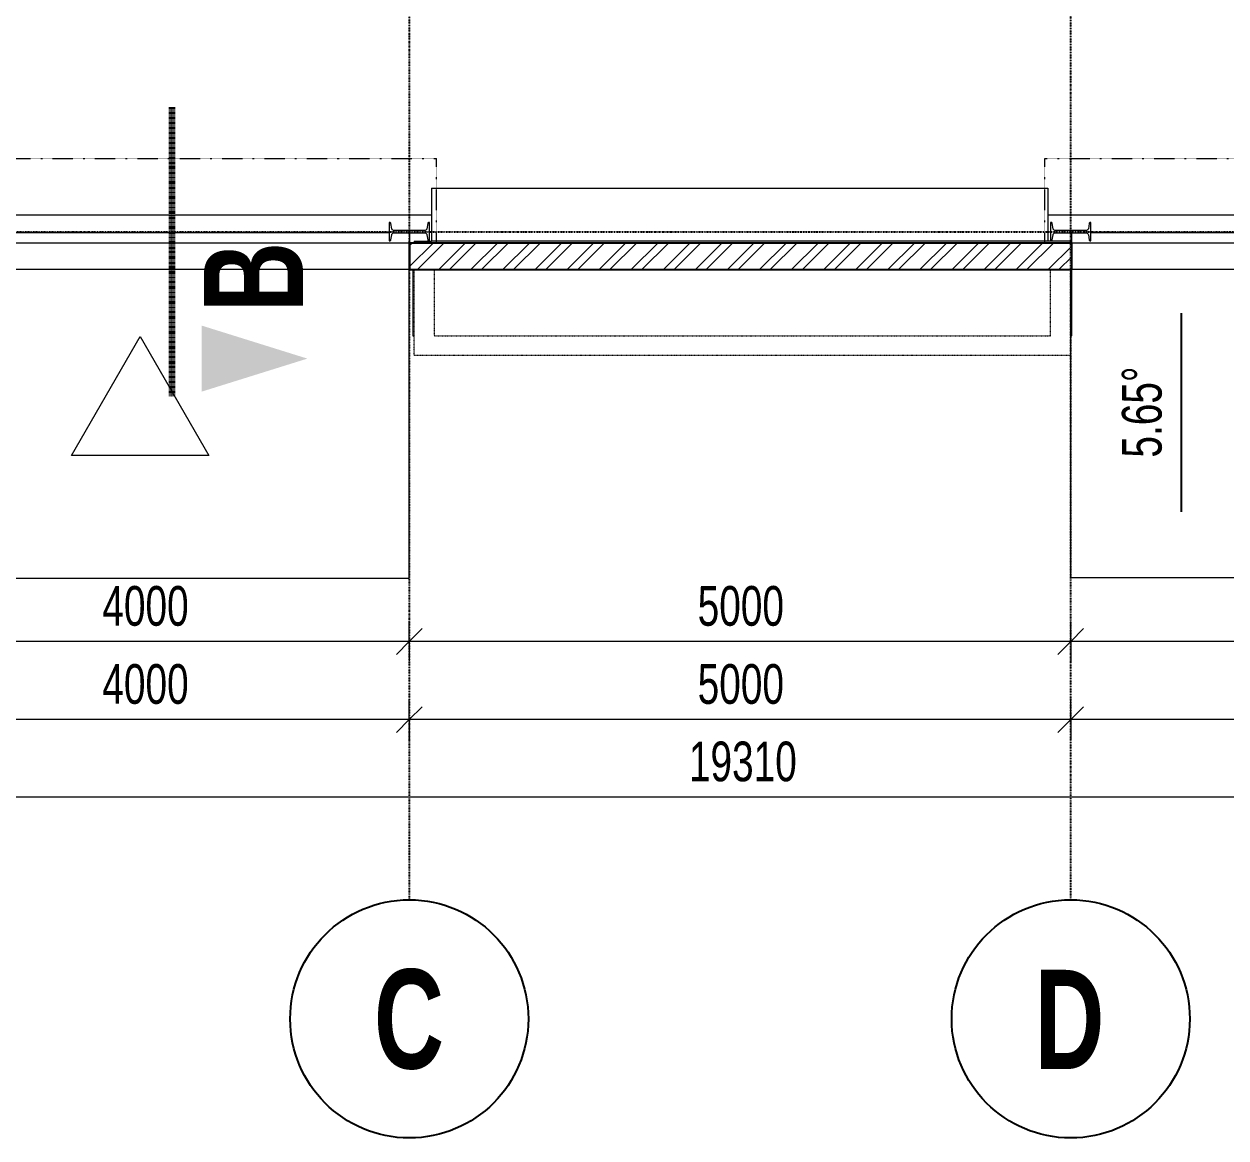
# Model space of a CAD drawing. Header units: millimetres. Extents: x 175370 to 209523, y 3478 to 159868.
# Drawn here: x 185076 to 194161, y 118851 to 127270 of the extents above; entities that cross this region are included whole.
import ezdxf

# ---------------------------------------------------------------- set-up
doc = ezdxf.new("R2010")
doc.units = ezdxf.units.MM
for name, pattern in [('1_Čerchovaná 1_0mm', [2.4, 1.2, -0.6, 0, -0.6]), ('1_Čerchovaná 4_0mm', [8, 4, -2, 0, -2]), ('1_Čerchovaná 6_0mm', [12, 6, -3, 0, -3]), ('3_Čárkovaná 1_0mm', [2, 1, -1])]:
    doc.linetypes.add(name, pattern=pattern)
for name, color, linetype, lineweight in [('A-ANNO-DIMS', 7, 'Continuous', 9), ('A-ANNO-DIMS-150', 7, 'Continuous', 9), ('A-DETL-MBND', 7, '3_Čárkovaná 1_0mm', 9), ('A-DETL-THIN', 7, 'Continuous', 9), ('A-DOOR', 7, 'Continuous', 9), ('A-DOOR-HDLN', 7, '1_Čerchovaná 1_0mm', 18), ('A-FLOR', 7, 'Continuous', 9), ('A-FLOR-LEVL', 7, 'Continuous', 9), ('A-WALL', 7, 'Continuous', 9), ('A-WALL-1', 7, 'Continuous', 25), ('G-ANNO-DIMS-1', 7, 'Continuous', 25), ('G-ANNO-SYMB', 7, 'Continuous', 9), ('G-ANNO-SYMB-1', 7, '1_Čerchovaná 4_0mm', 100), ('G-ANNO-SYMB-2', 7, 'Continuous', 18), ('S-COLS', 7, 'Continuous', 9)]:
    doc.layers.add(name, color=color, linetype=linetype, lineweight=lineweight)
for name, color, linetype, lineweight, true_color in [('A-WALL-PATT-1', 9, 'Continuous', 9, 0x808080), ('S-GRID-1', 9, '1_Čerchovaná 6_0mm', 25, 0x808080), ('S-GRID-IDEN', 9, 'Continuous', 25, 0x808080), ('S-GRID-IDEN-1', 9, 'Continuous', 9, 0x808080)]:
    doc.layers.add(name, color=color, linetype=linetype, lineweight=lineweight, true_color=true_color)
doc.styles.add('Arial', font='arial.ttf', dxfattribs={"width": 0.7, "height": 300})
doc.styles.add('Arial_B', font='arialbd.ttf', dxfattribs={"width": 0.7, "height": 750})
doc.dimstyles.new('Vnitřní_-_průhledné', dxfattribs={"dimscale": 304.8, "dimtxt": 306.07782, "dimasz": 0.639764, "dimexe": 0.492126, "dimexo": 0.0625, "dimgap": 0.098425, "dimtad": 1, "dimdec": 0, "dimrnd": 5, "dimzin": 0, "dimdsep": 46, "dimtxsty": 'Arial', "dimblk1": 'OBLIQUE', "dimblk2": 'OBLIQUE', "dimsah": 1, "dimcen": 0.09, "dimdle": 0.492126, "dimazin": 0, "dimtfac": 1, "dimtdec": 4, "dimtix": 1, "dimtmove": 0, "dimatfit": 3, "dimfxl": 0.492126, "dimfxlon": 1, "dimtvp": 1, "dimtolj": 1, "dimtzin": 0, "dimarcsym": 2})

# ---------------------------------------------------------------- blocks, each defined once
blk = doc.blocks.new('M_S profily_ sloup - 388384-1NP')
at = {"layer": 'S-COLS'}
for p, q in [((225784.9, 11022.5), (225713.3, 10903.3)), ((225777.4, 10972.3), (225792.3, 11009.9)), ((225788.8, 11020.1), (225784.9, 11022.5)), ((225713.3, 10903.3), (225717.2, 10901)), ((225727.8, 10902.7), (225754.1, 10933.5)), ((225775.4, 10937), (225975.2, 10816.8)), ((225984.2, 10831.7), (225784.3, 10951.9)), ((225974.7, 10746.2), (226046.3, 10865.3)), ((226031.7, 10866), (226005.5, 10835.2)), ((226046.3, 10865.3), (226042.4, 10867.7)), ((225982.2, 10796.4), (225967.3, 10758.8)), ((225970.8, 10748.6), (225974.7, 10746.2))]:
    blk.add_line(p, q, dxfattribs=at)
at = {"layer": 'S-COLS', "flags": 128}
for points in [[(225792.3, 11009.9), (225792.8, 11011.8), (225792.8, 11013.7), (225792.4, 11015.7), (225791.6, 11017.4), (225790.3, 11018.9), (225788.8, 11020.1)], [(225717.2, 10901), (225719, 10900.2), (225720.9, 10899.8), (225722.8, 10899.9), (225724.7, 10900.5), (225726.4, 10901.4), (225727.8, 10902.7)], [(225754.1, 10933.5), (225756.9, 10936.1), (225760.3, 10938.1), (225764.1, 10939.1), (225768, 10939.3), (225771.8, 10938.6), (225775.4, 10937)], [(225784.3, 10951.9), (225781.3, 10954.3), (225778.8, 10957.3), (225777.1, 10960.8), (225776.3, 10964.6), (225776.4, 10968.5), (225777.4, 10972.3)], [(225975.2, 10816.8), (225978.3, 10814.4), (225980.8, 10811.4), (225982.4, 10807.9), (225983.3, 10804.1), (225983.2, 10800.2), (225982.2, 10796.4)], [(226005.5, 10835.2), (226002.6, 10832.6), (225999.2, 10830.6), (225995.5, 10829.6), (225991.6, 10829.4), (225987.8, 10830.1), (225984.2, 10831.7)], [(226042.4, 10867.7), (226040.6, 10868.5), (226038.7, 10868.9), (226036.7, 10868.8), (226034.9, 10868.2), (226033.2, 10867.3), (226031.7, 10866)], [(225967.3, 10758.8), (225966.8, 10756.9), (225966.8, 10755), (225967.2, 10753), (225968, 10751.3), (225969.2, 10749.8), (225970.8, 10748.6)]]:
    blk.add_lwpolyline(points, dxfattribs=at)
blk = doc.blocks.new('M_S profily_ sloup - 388385-1NP')
at = {"layer": 'S-COLS'}
for p, q in [((230070.3, 8446.5), (229998.6, 8327.4)), ((230060.8, 8361), (230260.6, 8240.9)), ((230062.8, 8396.4), (230077.6, 8433.9)), ((230269.6, 8255.8), (230069.7, 8375.9)), ((230074.2, 8444.2), (230070.3, 8446.5)), ((229998.6, 8327.4), (230002.6, 8325)), ((230013.2, 8326.8), (230039.4, 8357.5)), ((230260.1, 8170.3), (230331.7, 8289.4)), ((230317.1, 8290), (230290.9, 8259.2)), ((230331.7, 8289.4), (230327.8, 8291.7)), ((230267.5, 8220.4), (230252.7, 8182.8)), ((230256.1, 8172.6), (230260.1, 8170.3))]:
    blk.add_line(p, q, dxfattribs=at)
at = {"layer": 'S-COLS', "flags": 128}
for points in [[(230039.4, 8357.5), (230042.3, 8360.2), (230045.7, 8362.1), (230049.5, 8363.2), (230053.4, 8363.3), (230057.2, 8362.6), (230060.8, 8361)], [(230069.7, 8375.9), (230066.6, 8378.3), (230064.2, 8381.3), (230062.5, 8384.9), (230061.7, 8388.7), (230061.8, 8392.6), (230062.8, 8396.4)], [(230077.6, 8433.9), (230078.1, 8435.8), (230078.2, 8437.8), (230077.8, 8439.7), (230076.9, 8441.5), (230075.7, 8443), (230074.2, 8444.2)], [(230002.6, 8325), (230004.3, 8324.2), (230006.3, 8323.9), (230008.2, 8324), (230010.1, 8324.5), (230011.8, 8325.4), (230013.2, 8326.8)], [(230327.8, 8291.7), (230326, 8292.5), (230324.1, 8292.9), (230322.1, 8292.8), (230320.2, 8292.3), (230318.5, 8291.3), (230317.1, 8290)], [(230252.7, 8182.8), (230252.2, 8180.9), (230252.1, 8179), (230252.5, 8177.1), (230253.4, 8175.3), (230254.6, 8173.8), (230256.1, 8172.6)], [(230260.6, 8240.9), (230263.7, 8238.5), (230266.1, 8235.4), (230267.8, 8231.9), (230268.6, 8228.1), (230268.5, 8224.2), (230267.5, 8220.4)], [(230290.9, 8259.2), (230288, 8256.6), (230284.6, 8254.7), (230280.9, 8253.6), (230277, 8253.4), (230273.1, 8254.2), (230269.6, 8255.8)]]:
    blk.add_lwpolyline(points, dxfattribs=at)
blk = doc.blocks.new('M_Vrata_ výsuvná_ sekční - 3000X4000 MM-840892-1NP')
at = {"layer": 'A-DOOR'}
for p, q in [((-2000, 100), (-2000, 177.3)), ((2000, 100), (-2000, 100)), ((-1855, 180), (1840, 180)), ((2000, 177.3), (2000, 100))]:
    blk.add_line(p, q, dxfattribs=at)
at = {"layer": 'A-DOOR-HDLN'}
for p, q in [((-2203.2, 100), (-2203.2, 738.8)), ((-2203.2, 738.8), (2203.2, 738.8)), ((2203.2, 100), (2203.2, 738.8))]:
    blk.add_line(p, q, dxfattribs=at)
blk = doc.blocks.new('M_Vrata_ výsuvná_ sekční - 3000X4000 MM-V7-1NP')
at = {"layer": 'A-DOOR'}
for p, q in [((-2000, 100), (-2000, 177.3)), ((2000, 100), (-2000, 100)), ((-1850, 180), (1845, 180)), ((2000, 177.3), (2000, 100))]:
    blk.add_line(p, q, dxfattribs=at)
at = {"layer": 'A-DOOR-HDLN'}
for p, q in [((-2203.2, 100), (-2203.2, 738.8)), ((-2203.2, 738.8), (2203.2, 738.8)), ((2203.2, 100), (2203.2, 738.8))]:
    blk.add_line(p, q, dxfattribs=at)
blk = doc.blocks.new('DIMBLOCK2-1NP')
at = {"layer": 'A-ANNO-DIMS-150'}
for p, q in [((192988.2, 122602.8), (192988.2, 122752.8)), ((196988.2, 122602.8), (196988.2, 122752.8)), ((196988.2, 122602.8), (192988.2, 122602.8)), ((192988.2, 122602.8), (192988.2, 122452.8)), ((196988.2, 122602.8), (196988.2, 122452.8))]:
    blk.add_line(p, q, dxfattribs=at)
at = {"layer": 'A-ANNO-DIMS-150', "lineweight": 18}
for p, q in [((192988.2, 122602.8), (193085.7, 122700.3)), ((196988.2, 122602.8), (197085.7, 122700.3)), ((192988.2, 122602.8), (192890.7, 122505.3)), ((196988.2, 122602.8), (196890.7, 122505.3))]:
    blk.add_line(p, q, dxfattribs=at)
at = {"layer": 'A-ANNO-DIMS-150', "color": 0, "insert": (194668, 123022.2), "char_height": 300, "width": 768.491, "attachment_point": 1, "line_spacing_factor": 0.941778, "style": 'Arial'}
blk.add_mtext('4000', dxfattribs=at)
blk = doc.blocks.new('_Oblique')
at = {"color": 0, "linetype": 'ByBlock', "lineweight": -2}
blk.add_line((-0.5, -0.5), (0.5, 0.5), dxfattribs=at)
blk = doc.blocks.new('DIMBLOCK3-1NP')
at = {"layer": 'A-ANNO-DIMS-150'}
for p, q in [((187988.2, 122602.8), (187988.2, 122752.8)), ((192988.2, 122602.8), (192988.2, 122752.8)), ((192988.2, 122602.8), (187988.2, 122602.8)), ((187988.2, 122602.8), (187988.2, 122452.8)), ((192988.2, 122602.8), (192988.2, 122452.8))]:
    blk.add_line(p, q, dxfattribs=at)
at = {"layer": 'A-ANNO-DIMS-150', "lineweight": 18}
for p, q in [((187988.2, 122602.8), (188085.7, 122700.3)), ((192988.2, 122602.8), (193085.7, 122700.3)), ((187988.2, 122602.8), (187890.7, 122505.3)), ((192988.2, 122602.8), (192890.7, 122505.3))]:
    blk.add_line(p, q, dxfattribs=at)
at = {"layer": 'A-ANNO-DIMS-150', "color": 0, "insert": (190168, 123022.2), "char_height": 300, "width": 768.491, "attachment_point": 1, "line_spacing_factor": 0.941778, "style": 'Arial'}
blk.add_mtext('5000', dxfattribs=at)
blk = doc.blocks.new('DIMBLOCK4-1NP')
at = {"layer": 'A-ANNO-DIMS-150'}
for p, q in [((183988.2, 122602.8), (183988.2, 122752.8)), ((187988.2, 122602.8), (187988.2, 122752.8)), ((187988.2, 122602.8), (183988.2, 122602.8)), ((183988.2, 122602.8), (183988.2, 122452.8)), ((187988.2, 122602.8), (187988.2, 122452.8))]:
    blk.add_line(p, q, dxfattribs=at)
at = {"layer": 'A-ANNO-DIMS-150', "lineweight": 18}
for p, q in [((183988.2, 122602.8), (184085.7, 122700.3)), ((187988.2, 122602.8), (188085.7, 122700.3)), ((183988.2, 122602.8), (183890.7, 122505.3)), ((187988.2, 122602.8), (187890.7, 122505.3))]:
    blk.add_line(p, q, dxfattribs=at)
at = {"layer": 'A-ANNO-DIMS-150', "color": 0, "insert": (185668, 123022.2), "char_height": 300, "width": 768.491, "attachment_point": 1, "line_spacing_factor": 0.941778, "style": 'Arial'}
blk.add_mtext('4000', dxfattribs=at)
blk = doc.blocks.new('Osnova - 6mm-307864-1NP')
at = {"layer": 'S-GRID-IDEN'}
blk.add_circle((0, 0), 6, dxfattribs=at)
blk = doc.blocks.new('Řez - Velká značka-308779-1NP')
at = {"layer": 'G-ANNO-SYMB'}
blk.add_hatch(color=256, dxfattribs=at).paths.add_polyline_path([(3.576, 1.5), (0.25, 1.5), (1.913, 6.822)])
blk = doc.blocks.new('DIMBLOCK34-1NP')
at = {"layer": 'A-ANNO-DIMS-150'}
for p, q in [((192988.2, 122012.5), (192988.2, 122162.5)), ((196988.2, 122012.5), (196988.2, 122162.5)), ((196988.2, 122012.5), (192988.2, 122012.5)), ((192988.2, 122012.5), (192988.2, 121862.5)), ((196988.2, 122012.5), (196988.2, 121862.5))]:
    blk.add_line(p, q, dxfattribs=at)
at = {"layer": 'A-ANNO-DIMS-150', "lineweight": 18}
for p, q in [((192988.2, 122012.5), (193085.7, 122110)), ((196988.2, 122012.5), (197085.7, 122110)), ((192988.2, 122012.5), (192890.7, 121915)), ((196988.2, 122012.5), (196890.7, 121915))]:
    blk.add_line(p, q, dxfattribs=at)
at = {"layer": 'A-ANNO-DIMS-150', "color": 0, "insert": (194668, 122432), "char_height": 300, "width": 768.491, "attachment_point": 1, "line_spacing_factor": 0.941778, "style": 'Arial'}
blk.add_mtext('4000', dxfattribs=at)
blk = doc.blocks.new('DIMBLOCK35-1NP')
at = {"layer": 'A-ANNO-DIMS-150'}
for p, q in [((187988.2, 122012.5), (187988.2, 122162.5)), ((192988.2, 122012.5), (192988.2, 122162.5)), ((192988.2, 122012.5), (187988.2, 122012.5)), ((187988.2, 122012.5), (187988.2, 121862.5)), ((192988.2, 122012.5), (192988.2, 121862.5))]:
    blk.add_line(p, q, dxfattribs=at)
at = {"layer": 'A-ANNO-DIMS-150', "lineweight": 18}
for p, q in [((187988.2, 122012.5), (188085.7, 122110)), ((192988.2, 122012.5), (193085.7, 122110)), ((187988.2, 122012.5), (187890.7, 121915)), ((192988.2, 122012.5), (192890.7, 121915))]:
    blk.add_line(p, q, dxfattribs=at)
at = {"layer": 'A-ANNO-DIMS-150', "color": 0, "insert": (190168, 122432), "char_height": 300, "width": 768.491, "attachment_point": 1, "line_spacing_factor": 0.941778, "style": 'Arial'}
blk.add_mtext('5000', dxfattribs=at)
blk = doc.blocks.new('DIMBLOCK36-1NP')
at = {"layer": 'A-ANNO-DIMS-150'}
for p, q in [((183988.2, 122012.5), (183988.2, 122162.5)), ((187988.2, 122012.5), (187988.2, 122162.5)), ((187988.2, 122012.5), (183988.2, 122012.5)), ((183988.2, 122012.5), (183988.2, 121862.5)), ((187988.2, 122012.5), (187988.2, 121862.5))]:
    blk.add_line(p, q, dxfattribs=at)
at = {"layer": 'A-ANNO-DIMS-150', "lineweight": 18}
for p, q in [((183988.2, 122012.5), (184085.7, 122110)), ((187988.2, 122012.5), (188085.7, 122110)), ((183988.2, 122012.5), (183890.7, 121915)), ((187988.2, 122012.5), (187890.7, 121915))]:
    blk.add_line(p, q, dxfattribs=at)
at = {"layer": 'A-ANNO-DIMS-150', "color": 0, "insert": (185668, 122432), "char_height": 300, "width": 768.491, "attachment_point": 1, "line_spacing_factor": 0.941778, "style": 'Arial'}
blk.add_mtext('4000', dxfattribs=at)
blk = doc.blocks.new('DIMBLOCK38-1NP')
at = {"layer": 'A-ANNO-DIMS-150'}
for p, q in [((180845.7, 121427.4), (180845.7, 121577.4)), ((200158.2, 121427.4), (200158.2, 121577.4)), ((200308.2, 121427.4), (180695.7, 121427.4)), ((180845.7, 121427.4), (180845.7, 121277.4)), ((200158.2, 121427.4), (200158.2, 121277.4))]:
    blk.add_line(p, q, dxfattribs=at)
at = {"layer": 'A-ANNO-DIMS-150', "lineweight": 18}
for p, q in [((180845.7, 121427.4), (180943.2, 121524.9)), ((200158.2, 121427.4), (200255.7, 121524.9)), ((180845.7, 121427.4), (180748.2, 121329.9)), ((200158.2, 121427.4), (200060.7, 121329.9))]:
    blk.add_line(p, q, dxfattribs=at)
at = {"layer": 'A-ANNO-DIMS-150', "color": 0, "insert": (190101.7, 121846.9), "char_height": 300, "width": 960.613, "attachment_point": 1, "line_spacing_factor": 0.941778, "style": 'Arial'}
blk.add_mtext('19310', dxfattribs=at)

msp = doc.modelspace()

# ---------------------------------------------------------------- hatches: boundary and pattern name
at = {"layer": 'A-WALL-PATT-1'}
h = msp.add_hatch(dxfattribs=at)
h.set_pattern_fill('FP_1', color=256, angle=76.01036, style=0, pattern_type=2)
h.set_pattern_definition([(45.00036, (0, 0), (-121.23422, 121.2327), []), (45.00036, (80.82, 0.0005), (-121.23422, 121.2327), [])])
h.paths.add_polyline_path([(197003.3, 125414.4), (200134.2, 125414.4), (200134.2, 125614.4), (196995.7, 125614.4), (196995.7, 125414.4)])
h.paths.add_polyline_path([(187990.7, 125414.4), (192995.7, 125414.4), (192995.7, 125614.4), (187990.7, 125614.4), (187990.7, 125478.1)])
h.paths.add_polyline_path([(183813.9, 125414.4), (183990.7, 125414.4), (183990.7, 125614.4), (181442.2, 125614.4), (181442.2, 125610.4), (181428.7, 125610.4), (181428.7, 125614.4), (181055.7, 125614.4), (181055.7, 125610.4), (181042.2, 125610.4), (181042.2, 125414.4), (182215.2, 125414.4)])

# ---------------------------------------------------------------- linework, layer by layer
at = {"layer": 'A-DETL-MBND'}
for p, q in [((188025.7, 124764.4), (188025.7, 125414.4)), ((188175.7, 125414.4), (188175.7, 124914.4)), ((192835.7, 124914.4), (192835.7, 125414.4)), ((192985.7, 125414.4), (192985.7, 124764.4)), ((188175.7, 124914.4), (192835.7, 124914.4)), ((192985.7, 124764.4), (188025.7, 124764.4))]:
    msp.add_line(p, q, dxfattribs=at)
at = {"layer": 'A-DETL-THIN'}
for p, q in [((199958.2, 125614.4), (181015.7, 125614.4)), ((200134.2, 125414.4), (180815.7, 125414.4)), ((185434.7, 124008.1), (185954.3, 124908.1)), ((185954.3, 124908.1), (186473.9, 124008.1)), ((186473.9, 124008.1), (185434.7, 124008.1))]:
    msp.add_line(p, q, dxfattribs=at)
at = {"layer": 'A-FLOR'}
for p, q in [((183813.9, 125829), (188155.7, 125829)), ((192815.7, 125829), (197155.7, 125829)), ((188015.7, 125414.4), (188015.7, 124914.4)), ((192995.7, 124914.4), (192995.7, 125414.4)), ((188015.7, 124914.4), (188025.7, 124914.4)), ((192985.7, 124914.4), (192995.7, 124914.4))]:
    msp.add_line(p, q, dxfattribs=at)
at = {"layer": 'A-FLOR-LEVL'}
for p, q in [((187988.2, 123079.7), (187988.2, 125614.4)), ((192995.7, 125621), (192988.2, 125621)), ((192988.2, 123084.1), (192988.2, 125414.4)), ((187988.2, 123079.7), (183988.2, 123079.7)), ((196988.2, 123084.1), (192988.2, 123084.1))]:
    msp.add_line(p, q, dxfattribs=at)
at = {"layer": 'A-WALL'}
for p, q in [((188155.7, 126029), (192815.7, 126029)), ((188155.7, 126029), (188155.7, 125629)), ((192815.7, 126029), (192815.7, 125629)), ((188025.7, 125629), (188155.7, 125629)), ((188025.7, 125629), (188025.7, 125614.4)), ((192988.2, 125629), (188155.7, 125629)), ((192988.2, 125614.1), (192988.2, 125629))]:
    msp.add_line(p, q, dxfattribs=at)
at = {"layer": 'A-WALL-1'}
for p, q in [((192995.7, 125614.4), (187990.7, 125614.4)), ((187990.7, 125614.4), (187990.7, 125414.4)), ((192995.7, 125414.4), (192995.7, 125614.4)), ((187990.7, 125414.4), (192995.7, 125414.4))]:
    msp.add_line(p, q, dxfattribs=at)
at = {"layer": 'G-ANNO-DIMS-1'}
msp.add_line((193823.7, 125084.3), (193823.7, 123584.3), dxfattribs=at)
at = {"layer": 'G-ANNO-SYMB-1'}
msp.add_line((186194.4, 126641.4), (186194.4, 124454.2), dxfattribs=at)
at = {"layer": 'S-GRID-1'}
for p, q in [((187988.2, 158068.3), (187988.2, 120650.8)), ((192988.2, 120650.8), (192988.2, 158068.3)), ((177170.3, 125700.4), (203907.7, 125700.4))]:
    msp.add_line(p, q, dxfattribs=at)

# ---------------------------------------------------------------- block references
at = {"layer": 'A-DOOR-HDLN'}
for name, p in [('M_Vrata_ výsuvná_ sekční - 3000X4000 MM-V7-1NP', (185990.7, 125514.4)), ('M_Vrata_ výsuvná_ sekční - 3000X4000 MM-840892-1NP', (194995.7, 125514.4))]:
    msp.add_blockref(name, p, dxfattribs=at)
at = {"layer": 'G-ANNO-SYMB', "extrusion": (0, 0, -1), "xscale": 149.9999999999999, "yscale": 149.9999999999999, "zscale": 149.9999999999999, "rotation": 90.00000000000064}
msp.add_blockref('Řez - Velká značka-308779-1NP', (-186194.4, 124454.2), dxfattribs=at)
at = {"layer": 'S-COLS', "rotation": 31.01035950519297}
for name in ['M_S profily_ sloup - 388384-1NP', 'M_S profily_ sloup - 388385-1NP']:
    msp.add_blockref(name, (0, 0), dxfattribs=at)
at = {"layer": 'S-GRID-IDEN', "xscale": 149.9999999999999, "yscale": 149.9999999999999, "zscale": 149.9999999999999, "rotation": 180}
msp.add_blockref('Osnova - 6mm-307864-1NP', (187988.2, 119750.8), dxfattribs=at)
at = {"layer": 'S-GRID-IDEN', "xscale": 149.9999999999999, "yscale": 149.9999999999999, "zscale": 149.9999999999999}
msp.add_blockref('Osnova - 6mm-307864-1NP', (192988.2, 119750.8), dxfattribs=at)

# ---------------------------------------------------------------- texts
at = {"layer": 'G-ANNO-DIMS-1', "insert": (193375.1, 123993), "char_height": 300, "width": 819.03, "attachment_point": 1, "rotation": 90, "line_spacing_factor": 0.941778, "style": 'Arial', "bg_fill": 3, "box_fill_scale": 1.25, "bg_fill_color": 256, "bg_fill_true_color": 13158600, "bg_fill_transparency": 0}
msp.add_mtext('5.65°', dxfattribs=at)
at = {"layer": 'G-ANNO-SYMB-2', "insert": (186435.6, 125093.4), "char_height": 750, "width": 648.164, "attachment_point": 1, "rotation": 90, "style": 'Arial_B'}
msp.add_mtext('\\fArial|b1|i0|c238|p34|;\\W.7;B', dxfattribs=at)
at = {"layer": 'S-GRID-IDEN-1', "char_height": 750, "width": 648.164, "attachment_point": 1, "style": 'Arial_B'}
for s, insert in [('\\fArial|b1|i0|c238|p34|;\\W.7;C', (187721.2, 120125.4)), ('\\fArial|b1|i0|c238|p34|;\\W.7;D', (192713.4, 120121.9))]:
    msp.add_mtext(s, dxfattribs=dict(at, insert=insert))

# ---------------------------------------------------------------- dimensions: what is measured, and where the dimension line sits
at = {"layer": 'A-ANNO-DIMS'}
dim = msp.add_linear_dim(base=(183988.2, 122602.8), p1=(187988.2, 122452.8), p2=(183988.2, 122452.8), angle=0, dimstyle='Vnitřní_-_průhledné', override={"dimpost": '<>', "dimfxl": 4000}, dxfattribs=at)
dim.commit()
dim.dimension.update_dxf_attribs({"geometry": 'DIMBLOCK4-1NP', "text_midpoint": (185988.2, 122785.9)})
for base, p1, p2, override, picture, middle in [((187988.2, 122602.8), (192988.2, 122452.8), (187988.2, 122452.8), {"dimpost": '<>', "dimfxl": 5000}, 'DIMBLOCK3-1NP', (190488.2, 122785.9)), ((192988.2, 122602.8), (196988.2, 122452.8), (192988.2, 122452.8), {"dimpost": '<>', "dimfxl": 4000}, 'DIMBLOCK2-1NP', (194988.2, 122785.9)), ((183988.2, 122012.5), (187988.2, 121862.5), (183988.2, 121862.5), {"dimpost": '<>', "dimfxl": 4000}, 'DIMBLOCK36-1NP', (185988.2, 122195.7)), ((187988.2, 122012.5), (192988.2, 121862.5), (187988.2, 121862.5), {"dimpost": '<>', "dimfxl": 5000}, 'DIMBLOCK35-1NP', (190488.2, 122195.7)), ((192988.2, 122012.5), (196988.2, 121862.5), (192988.2, 121862.5), {"dimpost": '<>', "dimfxl": 4000}, 'DIMBLOCK34-1NP', (194988.2, 122195.7)), ((180845.7101, 121427.3904), (200158.1896, 121577.3904), (180845.7101, 121577.3904), {"dimpost": '<>', "dimfxl": 19312.479498}, 'DIMBLOCK38-1NP', (190501.9499, 121610.6646))]:
    dim = msp.add_linear_dim(base=base, p1=p1, p2=p2, dimstyle='Vnitřní_-_průhledné', override=override, dxfattribs=at)
    dim.commit()
    dim.dimension.update_dxf_attribs({"geometry": picture, "text_midpoint": middle})

doc.saveas('drawing.dxf')
